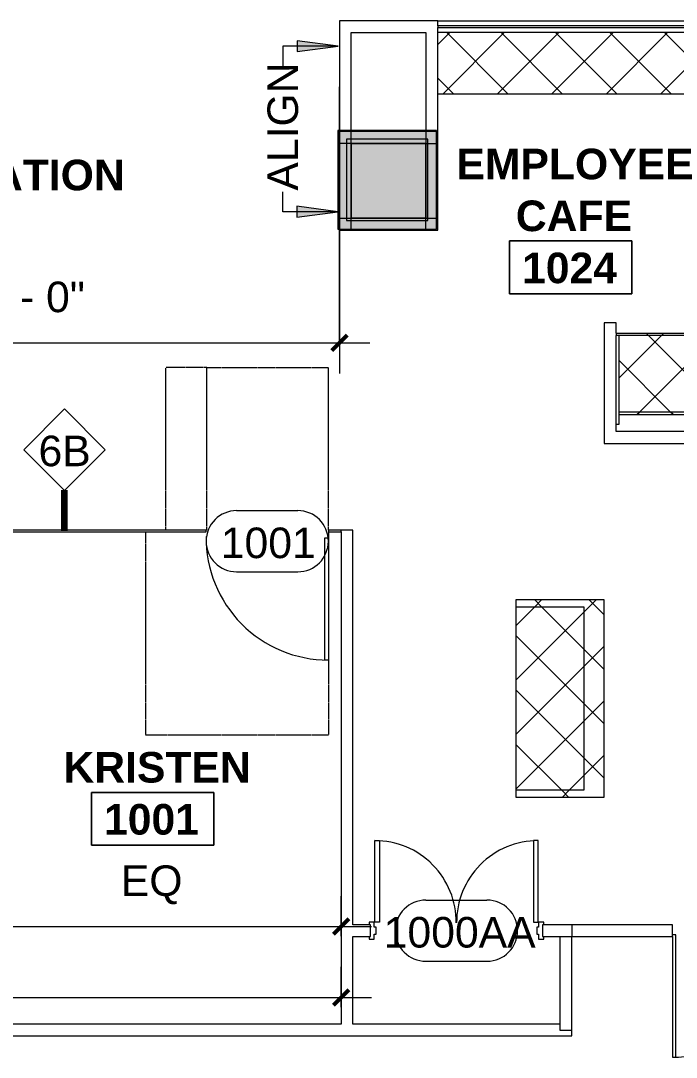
# Model space of a CAD drawing. Header units: inches. Extents: x 4757 to 6810, y 9919 to 10986.
# Drawn here: x 5432.5 to 5625.6, y 10423 to 10728.1 of the extents above; entities that cross this region are included whole.
import ezdxf

# ---------------------------------------------------------------- set-up
doc = ezdxf.new("R2010")
doc.units = ezdxf.units.IN
doc.header["$MEASUREMENT"] = 0
doc.linetypes.add('Dash 1_32_', pattern=[0.0625, 0.03125, -0.03125])
for name, color, linetype, lineweight in [('A-ANNO-DIMS', 211, 'Continuous', 9), ('A-ANNO-DIMS-96', 211, 'Continuous', 9), ('A-AREA-IDEN', 2, 'Continuous', 9), ('A-DOOR', 31, 'Continuous', 13), ('A-DOOR-IDEN', 31, 'Continuous', 9), ('A-GENM', 13, 'Dash 1_32_', 9), ('A-WALL', 113, 'Continuous', 13), ('A-WALL-IDEN', 211, 'Continuous', 9), ('A-WALL-PATT', 111, 'Continuous', 13), ('Bb-col', 7, 'Continuous', 9), ('G-ANNO-TEXT', 231, 'Continuous', 9), ('I-WALL', 2, 'Continuous', 9), ('Q-CASE', 31, 'Continuous', 9), ('Rosslyn Plaza North_1777 North Kent St _W632_-09_dwg', 8, 'Continuous', 9)]:
    doc.layers.add(name, color=color, linetype=linetype, lineweight=lineweight)
doc.styles.add('Swis721 Lt BT', font='swissl.ttf', dxfattribs={"height": 9})
doc.styles.add('Swis721 Lt BT_B', font='', dxfattribs={"height": 9})
doc.styles.get('Swis721 Lt BT_B').set_extended_font_data('Swis721 Lt BT', bold=True)
doc.dimstyles.new('OTJ_-_3_32__Linear__1_2__Tolerance', dxfattribs={"dimscale": 12, "dimtxt": 9.497835, "dimasz": 0.375, "dimexe": 0.75, "dimexo": 0.5, "dimgap": 0.5, "dimtad": 1, "dimdec": 1, "dimrnd": 0.5, "dimzin": 3, "dimdsep": 46, "dimlunit": 4, "dimtxsty": 'Swis721 Lt BT', "dimblk1": 'OBLIQUE', "dimblk2": 'OBLIQUE', "dimsah": 1, "dimcen": 0.09, "dimdle": 0.75, "dimazin": 0, "dimtfac": 1, "dimtdec": 4, "dimtix": 1, "dimtmove": 0, "dimatfit": 3, "dimfxl": 1, "dimtvp": 1, "dimfrac": 2, "dimtolj": 1, "dimtzin": 0, "dimarcsym": 2})
pattern_1 = [(315, (-10451.451, 5584.14), (8.012227, 8.012227), []), (45, (-10451.451, 5584.14), (-8.012227, 8.012227), [])]
pattern_2 = [(45, (-5605.856, -10606.874), (-8.012227, 8.012227), []), (135, (-5605.856, -10606.874), (-8.012227, -8.012227), [])]

# ---------------------------------------------------------------- blocks, each defined once
blk = doc.blocks.new('Door - Glass Double - Full Rail - Long Pull-7114227-Level XX  CONSTRUCTION')
at = {"layer": 'A-DOOR', "lineweight": 20}
for p, q in [((-36, 37.26), (-35, 37.26)), ((-36, 1.75), (-36, 37.26)), ((-35, 37.26), (-35, 1.26)), ((35, 37.26), (35, 1.26)), ((36, 37.26), (35, 37.26)), ((36, 1.75), (36, 37.26)), ((-35, 1.26), (-36, 1.26)), ((35, 1.26), (36, 1.26))]:
    blk.add_line(p, q, dxfattribs=at)
at = {"layer": 'A-DOOR', "lineweight": 9}
for centre, start, end in [((-36, 1.26), 359.5, 90), ((36, 1.26), 90, 180.5)]:
    blk.add_arc(centre, 36, start, end, dxfattribs=at)
blk = doc.blocks.new('Door - Glass Single - Patch - Short Handle-7125740-Level XX  CONSTRUCTION')
at = {"layer": 'A-DOOR', "lineweight": 20}
for p, q in [((17, -2), (18, -2)), ((17, -38), (17, -2)), ((18, -2), (18, -38)), ((18, -38), (17, -38))]:
    blk.add_line(p, q, dxfattribs=at)
at = {"layer": 'A-DOOR', "lineweight": 9}
blk.add_arc((18, -2), 36, 179.5, 270, dxfattribs=at)
at = {"layer": 'A-GENM'}
for p, q in [((-17.81, 48.06), (-29.81, 48.06)), ((-29.81, 0.25), (-29.81, 48.06)), ((-17.81, 48.06), (18, 48.06)), ((-17.81, 0.25), (-17.81, 48.06)), ((18, 0.25), (18, 48.06)), ((17.97, 0.25), (18, 0.25)), ((-35.81, -0.25), (-35.81, -60.06)), ((17.97, -0.25), (18, -0.25)), ((18, -0.25), (18, -60.06)), ((-35.81, -60.06), (18, -60.06))]:
    blk.add_line(p, q, dxfattribs=at)
blk = doc.blocks.new('Reception_Cantilevered Desk_Gray and White1 - Reception_Cantilevered Desk_Gray and White-8354693-Level XX  CONSTRUCTION')
at = {"layer": 'Q-CASE'}
h = blk.add_hatch(dxfattribs=at)
h.set_pattern_fill('FP_6', color=256, style=0, pattern_type=2)
h.set_pattern_definition(pattern_1)
h.paths.add_polyline_path([(48.17, 5.79), (48.17, -20.21), (106.17, -20.21), (106.17, 5.79), (104.17, 5.79), (104.17, -14.21), (50.17, -14.21), (50.17, 5.79)], flags=0)
h = blk.add_hatch(dxfattribs=at)
h.set_pattern_fill('FP_6', color=256, style=0, pattern_type=2)
h.set_pattern_definition(pattern_1)
h.paths.add_polyline_path([(50.17, -14.21), (104.17, -14.21), (104.17, 5.79), (50.17, 5.79)], flags=0)
for p, q in [((50.17, 5.79), (48.17, 5.79)), ((48.17, 5.79), (48.17, -20.21)), ((104.17, 5.79), (50.17, 5.79)), ((50.17, -14.21), (50.17, 5.79)), ((106.17, 5.79), (104.17, 5.79)), ((104.17, 5.79), (104.17, -14.21)), ((106.17, -20.21), (106.17, 5.79)), ((104.17, -14.21), (50.17, -14.21)), ((48.17, -20.21), (106.17, -20.21))]:
    blk.add_line(p, q, dxfattribs=at)
blk = doc.blocks.new('Door - Double - Solid 48_-8419409-Level XX  CONSTRUCTION')
at = {"layer": 'A-DOOR'}
for p, q in [((-26.06, 26.59), (-24.69, 26.59)), ((-26.06, 2.59), (-26.06, 26.59)), ((-24.69, 26.59), (-24.69, 2.59)), ((20.68, 26.59), (20.68, 2.59)), ((22.05, 26.59), (20.68, 26.59)), ((22.05, 2.59), (22.05, 26.59)), ((-24.69, 2.59), (-26.06, 2.59)), ((20.68, 2.59), (22.05, 2.59))]:
    blk.add_line(p, q, dxfattribs=at)
at = {"layer": 'A-DOOR', "lineweight": 9}
for p, q in [((-27.69, 2.59), (-27.69, 1.84)), ((-26.19, 2.59), (-27.69, 2.59)), ((-26.19, 1.09), (-26.19, 2.59)), ((-25.69, 1.09), (-26.19, 1.09)), ((-25.69, -0.91), (-25.69, 1.09)), ((22.18, 1.09), (21.68, 1.09)), ((21.68, 1.09), (21.68, -0.91)), ((23.68, 2.59), (22.18, 2.59)), ((22.18, 2.59), (22.18, 1.09)), ((23.68, 1.84), (23.68, 2.59)), ((-27.69, -1.66), (-27.69, -2.41)), ((-27.69, -2.41), (-26.19, -2.41)), ((-26.19, -2.41), (-26.19, -0.91)), ((-26.19, -0.91), (-25.69, -0.91)), ((21.68, -0.91), (22.18, -0.91)), ((22.18, -0.91), (22.18, -2.41)), ((22.18, -2.41), (23.68, -2.41)), ((23.68, -2.41), (23.68, -1.66))]:
    blk.add_line(p, q, dxfattribs=at)
for centre, start, end in [((-26.06, 2.59), 359.5, 90), ((22.05, 2.59), 90, 180.5)]:
    blk.add_arc(centre, 24, start, end, dxfattribs=at)
blk = doc.blocks.new('C-Counter Top - ADJ HEIGHT - 1_ - 6_-8874623-Level XX  CONSTRUCTION')
at = {"layer": 'Q-CASE'}
h = blk.add_hatch(dxfattribs=at)
h.set_pattern_fill('FP_7', color=256, style=0, pattern_type=2)
h.set_pattern_definition([(45, (-5602.614, -10724.6), (-8.012227, 8.012227), []), (135, (-5602.614, -10724.6), (-8.012227, -8.012227), [])])
h.paths.add_polyline_path([(-47.26, -18), (115.79, -18), (115.79, 0), (-47.26, 0)], flags=0)
for p, q in [((115.79, 0), (-47.26, 0)), ((-47.26, -18), (115.79, -18))]:
    blk.add_line(p, q, dxfattribs=at)
blk = doc.blocks.new('CW Cupbd1 - Fridge 80_h x 24_d - 2 Doors-8865709-Level XX  CONSTRUCTION')
at = {"layer": 'Q-CASE'}
h = blk.add_hatch(dxfattribs=at)
h.set_pattern_fill('FP_28', color=256, style=0, pattern_type=2)
h.set_pattern_definition(pattern_2)
h.paths.add_polyline_path([(22.79, 28.56), (22.79, 29.31), (2, 29.31), (2, 28.56)], flags=0)
h = blk.add_hatch(dxfattribs=at)
h.set_pattern_fill('FP_28', color=256, style=0, pattern_type=2)
h.set_pattern_definition(pattern_2)
h.paths.add_polyline_path([(42.83, 6.06), (42.83, 28.56), (2.75, 28.56), (2.75, 6.06), (22.79, 6.06)], flags=0)
h = blk.add_hatch(dxfattribs=at)
h.set_pattern_fill('FP_28', color=256, style=0, pattern_type=2)
h.set_pattern_definition(pattern_2)
h.paths.add_polyline_path([(43.58, 28.56), (43.58, 29.31), (22.79, 29.31), (22.79, 28.56)], flags=0)
h = blk.add_hatch(dxfattribs=at)
h.set_pattern_fill('FP_28', color=256, style=0, pattern_type=2)
h.set_pattern_definition(pattern_2)
h.paths.add_polyline_path([(42.83, 5.31), (42.83, 6.06), (2.75, 6.06), (2.75, 5.31)], flags=0)
for p, q in [((2, 29.31), (22.79, 29.31)), ((2, 29.31), (2, 28.56)), ((22.79, 28.56), (2, 28.56)), ((2.75, 28.56), (2.75, 6.06)), ((22.79, 28.56), (22.79, 29.31)), ((22.79, 29.31), (43.58, 29.31)), ((22.79, 29.31), (22.79, 28.56)), ((43.58, 28.56), (22.79, 28.56)), ((42.83, 6.06), (42.83, 28.56)), ((43.58, 28.56), (43.58, 29.31)), ((42.83, 6.06), (2.75, 6.06)), ((2.75, 6.06), (2.75, 5.31)), ((2.75, 5.31), (42.83, 5.31)), ((42.83, 5.31), (42.83, 6.06))]:
    blk.add_line(p, q, dxfattribs=at)
at = {"layer": 'Q-CASE', "lineweight": 20}
for p, q in [((2, 2.36), (2, 28.56)), ((43.58, 28.56), (43.58, 2.36)), ((2.75, 5.31), (2.75, 2.36)), ((42.83, 2.36), (42.83, 5.31)), ((2.75, 2.36), (2, 2.36)), ((43.58, 2.36), (42.83, 2.36))]:
    blk.add_line(p, q, dxfattribs=at)
blk = doc.blocks.new('Rosslyn Plaza North_1777 North Kent St _W632_-09_dwg-6954577-Level XX  CONSTRUCTION')
at = {"layer": 'Bb-col', "flags": 128}
for points in [[(5525.92, 10666.79), (5554.92, 10666.79), (5554.92, 10695.79), (5525.92, 10695.79)], [(5528.42, 10669.29), (5552.42, 10669.29), (5552.42, 10693.29), (5528.42, 10693.29)]]:
    blk.add_lwpolyline(points, close=True, dxfattribs=at)
blk = doc.blocks.new('Room Tag - Room Name and Number-3379422-Level XX  CONSTRUCTION')
at = {"layer": 'A-AREA-IDEN'}
for p, q in [((-0.1881, -0.1636), (-0.1881, -0.0018)), ((-0.1881, -0.0018), (0.1869, -0.0018)), ((0.1869, -0.0018), (-0.1881, -0.0018)), ((-0.1881, -0.0018), (-0.1881, -0.1636)), ((0.1869, -0.0018), (0.1869, -0.1636)), ((0.1869, -0.1636), (0.1869, -0.0018)), ((0.1869, -0.1636), (-0.1881, -0.1636)), ((-0.1881, -0.1636), (0.1869, -0.1636))]:
    blk.add_line(p, q, dxfattribs=at)
blk = doc.blocks.new('Door Tag - Door Tag-41184-Level XX  CONSTRUCTION')
at = {"layer": 'A-DOOR-IDEN'}
for p, q in [((-0.09375, 0.09375), (0.09375, 0.09375)), ((-0.09375, -0.09375), (0.09375, -0.09375))]:
    blk.add_line(p, q, dxfattribs=at)
for centre, start, end in [((-0.09375, 0), 90, 270), ((0.09375, 0), 270, 90)]:
    blk.add_arc(centre, 0.09375, start, end, dxfattribs=at)
blk = doc.blocks.new('DIMBLOCK17-Level XX  CONSTRUCTION')
at = {"layer": 'A-ANNO-DIMS-96'}
for p, q in [((5526.35, 10708.68), (5526.35, 10624.3)), ((5526.35, 10633.3), (5526.35, 10708.68)), ((5334.22, 10642.54), (5334.22, 10624.3)), ((5334.22, 10633.3), (5334.22, 10642.54)), ((5325.22, 10633.3), (5535.35, 10633.3))]:
    blk.add_line(p, q, dxfattribs=at)
at = {"layer": 'A-ANNO-DIMS-96', "lineweight": 50}
for p, q in [((5334.22, 10633.3), (5336.47, 10635.55)), ((5526.35, 10633.3), (5528.6, 10635.55)), ((5334.22, 10633.3), (5331.97, 10631.05)), ((5526.35, 10633.3), (5524.1, 10631.05))]:
    blk.add_line(p, q, dxfattribs=at)
at = {"layer": 'A-ANNO-DIMS-96', "color": 0, "insert": (5412.42, 10651.32), "char_height": 9, "width": 42.8759, "attachment_point": 1, "line_spacing_factor": 1.005062, "style": 'Swis721 Lt BT'}
blk.add_mtext('16\' - 0"', dxfattribs=at)
blk = doc.blocks.new('_Oblique')
at = {"color": 0, "linetype": 'ByBlock', "lineweight": -2}
blk.add_line((-0.5, -0.5), (0.5, 0.5), dxfattribs=at)
blk = doc.blocks.new('DIMBLOCK24-Level XX  CONSTRUCTION')
at = {"layer": 'A-ANNO-DIMS-96'}
for p, q in [((5414.18, 10458.67), (5414.18, 10470.49)), ((5526.85, 10458.67), (5526.85, 10470.49)), ((5405.18, 10461.49), (5535.85, 10461.49)), ((5414.18, 10461.49), (5414.18, 10458.67)), ((5526.85, 10461.49), (5526.85, 10458.67))]:
    blk.add_line(p, q, dxfattribs=at)
at = {"layer": 'A-ANNO-DIMS-96', "lineweight": 50}
for p, q in [((5414.18, 10461.49), (5411.93, 10459.24)), ((5414.18, 10461.49), (5416.43, 10463.74)), ((5526.85, 10461.49), (5524.6, 10459.24)), ((5526.85, 10461.49), (5529.1, 10463.74))]:
    blk.add_line(p, q, dxfattribs=at)
at = {"layer": 'A-ANNO-DIMS-96', "color": 0, "insert": (5462, 10479.5), "char_height": 9, "width": 20.443, "attachment_point": 1, "line_spacing_factor": 1.005062, "style": 'Swis721 Lt BT'}
blk.add_mtext('EQ', dxfattribs=at)
blk = doc.blocks.new('DIMBLOCK26-Level XX  CONSTRUCTION')
at = {"layer": 'A-ANNO-DIMS-96'}
for p, q in [((5181.85, 10437.78), (5181.85, 10449.6)), ((5526.85, 10437.78), (5526.85, 10449.6)), ((5172.85, 10440.6), (5535.85, 10440.6)), ((5181.85, 10440.6), (5181.85, 10437.78)), ((5526.85, 10440.6), (5526.85, 10437.78))]:
    blk.add_line(p, q, dxfattribs=at)
at = {"layer": 'A-ANNO-DIMS-96', "lineweight": 50}
for p, q in [((5181.85, 10440.6), (5184.1, 10442.85)), ((5526.85, 10440.6), (5529.1, 10442.85)), ((5181.85, 10440.6), (5179.6, 10438.35)), ((5526.85, 10440.6), (5524.6, 10438.35))]:
    blk.add_line(p, q, dxfattribs=at)
at = {"layer": 'A-ANNO-DIMS-96', "color": 0, "insert": (5336.49, 10458.61), "char_height": 9, "width": 42.8759, "attachment_point": 1, "line_spacing_factor": 1.005062, "style": 'Swis721 Lt BT'}
blk.add_mtext('28\' - 9"', dxfattribs=at)
blk = doc.blocks.new('Wall Tag - 1_4_-62626-Level XX  CONSTRUCTION')
at = {"layer": 'A-WALL-IDEN'}
for p, q in [((-0.125, 0), (0, 0.125)), ((0, 0.125), (0.125, 0)), ((-0.125, 0), (0, -0.125)), ((0, -0.125), (0.125, 0))]:
    blk.add_line(p, q, dxfattribs=at)

msp = doc.modelspace()

# ---------------------------------------------------------------- hatches: boundary and pattern name
at = {"layer": 'A-WALL'}
msp.add_hatch(color=7, dxfattribs=at).paths.add_polyline_path([(5551.85, 10669.97), (5551.85, 10691.97), (5529.85, 10691.97), (5529.85, 10669.97)], flags=0)
at = {"layer": 'A-WALL-PATT', "lineweight": 9}
for points in [[(5529.85, 10666.47), (5529.85, 10695.47), (5526.35, 10695.47), (5526.35, 10666.47), (5528.7, 10666.47)], [(5555.35, 10691.97), (5555.35, 10695.47), (5529.85, 10695.47), (5529.85, 10691.97), (5551.85, 10691.97)], [(5551.85, 10666.47), (5555.35, 10666.47), (5555.35, 10691.97), (5551.85, 10691.97), (5551.85, 10667.55)], [(5551.85, 10666.47), (5551.85, 10669.97), (5529.85, 10669.97), (5529.85, 10666.47)]]:
    msp.add_hatch(color=7, dxfattribs=at).paths.add_polyline_path(points, flags=0)
at = {"layer": 'G-ANNO-TEXT'}
for points in [[(5525.96, 10720.64), (5513.96, 10722.22), (5513.96, 10719.06)], [(5525.87, 10671.9), (5513.87, 10673.48), (5513.87, 10670.32)]]:
    msp.add_hatch(color=7, dxfattribs=at).paths.add_polyline_path(points, flags=0)

# ---------------------------------------------------------------- linework, layer by layer
at = {"layer": 'A-WALL'}
for p, q in [((5555.35, 10726.6), (5555.35, 10726.1)), ((5555.35, 10669.97), (5555.35, 10691.97)), ((5526.85, 10577.69), (5526.85, 10578.19)), ((5624.42, 10462.04), (5594.79, 10462.04)), ((5594.79, 10462.04), (5594.79, 10458.54)), ((5594.79, 10458.54), (5624.42, 10458.54))]:
    msp.add_line(p, q, dxfattribs=at)
at = {"layer": 'A-WALL', "color": 55}
for p, q in [((5555.35, 10695.47), (5526.35, 10695.47)), ((5529.85, 10691.97), (5529.85, 10695.47)), ((5551.85, 10691.97), (5555.35, 10691.97)), ((5529.85, 10666.47), (5529.85, 10669.97)), ((5551.85, 10669.97), (5529.85, 10669.97)), ((5551.85, 10666.47), (5551.85, 10669.97)), ((5529.85, 10666.47), (5551.85, 10666.47))]:
    msp.add_line(p, q, dxfattribs=at)
at = {"layer": 'A-WALL', "lineweight": 9}
for p, q in [((5529.85, 10691.97), (5529.85, 10669.97)), ((5551.85, 10691.97), (5529.85, 10691.97)), ((5551.85, 10669.97), (5551.85, 10691.97)), ((5529.85, 10669.97), (5551.85, 10669.97))]:
    msp.add_line(p, q, dxfattribs=at)
at = {"layer": 'A-WALL-IDEN', "lineweight": 90}
msp.add_line((5445.42, 10577.94), (5445.42, 10589.94), dxfattribs=at)
at = {"layer": 'A-WALL-IDEN'}
msp.add_line((5445.42, 10577.94), (5445.42, 10589.85), dxfattribs=at)
at = {"layer": 'G-ANNO-TEXT', "color": 7}
for p, q in [((5509.68, 10720.64), (5509.68, 10714.71)), ((5525.96, 10720.64), (5509.68, 10720.64)), ((5525.96, 10720.64), (5513.96, 10722.22)), ((5513.96, 10722.22), (5513.96, 10719.06)), ((5513.96, 10719.06), (5525.96, 10720.64)), ((5509.68, 10714.71), (5509.68, 10714.46)), ((5509.68, 10671.9), (5509.68, 10677.71)), ((5525.87, 10671.9), (5509.68, 10671.9)), ((5525.87, 10671.9), (5513.87, 10673.48)), ((5513.87, 10673.48), (5513.87, 10670.32)), ((5513.87, 10670.32), (5525.87, 10671.9))]:
    msp.add_line(p, q, dxfattribs=at)
at = {"layer": 'I-WALL', "lineweight": 13}
for p, q in [((5555.35, 10728.1), (5526.35, 10728.1)), ((5526.35, 10728.1), (5526.35, 10695.47)), ((5555.35, 10726.6), (5555.35, 10728.1)), ((5721.9, 10726.6), (5555.35, 10726.6)), ((5529.85, 10724.6), (5551.85, 10724.6)), ((5529.85, 10695.47), (5529.85, 10724.6)), ((5551.85, 10724.6), (5551.85, 10691.97)), ((5555.35, 10695.47), (5555.35, 10726.1)), ((5555.35, 10726.1), (5718.4, 10726.1)), ((5529.85, 10691.97), (5526.35, 10691.97)), ((5526.35, 10669.97), (5529.85, 10669.97)), ((5551.85, 10669.97), (5555.35, 10669.97)), ((5604.35, 10639.14), (5604.35, 10603.69)), ((5607.85, 10639.14), (5604.35, 10639.14)), ((5607.85, 10636.19), (5607.85, 10639.14)), ((5607.85, 10607.19), (5607.85, 10635.44)), ((5678.68, 10607.19), (5607.85, 10607.19)), ((5604.35, 10603.69), (5819.65, 10603.69)), ((5487.1, 10578.19), (5339.1, 10578.19)), ((5414.18, 10577.69), (5487.1, 10577.69)), ((5487.1, 10577.69), (5487.1, 10578.19)), ((5530.35, 10578.19), (5523.1, 10578.19)), ((5523.1, 10578.19), (5523.1, 10577.69)), ((5523.1, 10577.69), (5526.85, 10577.69)), ((5526.85, 10577.69), (5526.85, 10432.79)), ((5530.35, 10462.04), (5530.35, 10578.19)), ((5535.51, 10462.04), (5530.35, 10462.04)), ((5535.51, 10458.54), (5535.51, 10462.04)), ((5594.79, 10462.04), (5586.13, 10462.04)), ((5586.13, 10462.04), (5586.13, 10458.54)), ((5624.42, 10458.54), (5624.42, 10462.04)), ((5530.35, 10432.79), (5530.35, 10458.54)), ((5530.35, 10458.54), (5535.51, 10458.54)), ((5586.13, 10458.54), (5594.79, 10458.54)), ((5591.29, 10458.54), (5591.29, 10431.04)), ((5594.79, 10429.29), (5594.79, 10458.54)), ((5526.85, 10432.79), (5414.18, 10432.79)), ((5591.29, 10432.79), (5530.35, 10432.79)), ((5591.29, 10431.04), (5594.79, 10431.04)), ((5197.91, 10429.29), (5594.79, 10429.29))]:
    msp.add_line(p, q, dxfattribs=at)
at = {"layer": 'I-WALL'}
for p, q in [((5555.35, 10728.1), (5721.9, 10728.1)), ((5718.4, 10724.6), (5555.35, 10724.6)), ((5526.35, 10691.97), (5526.35, 10669.97)), ((5529.85, 10669.97), (5529.85, 10691.97)), ((5529.85, 10691.97), (5551.85, 10691.97)), ((5551.85, 10691.97), (5551.85, 10669.97)), ((5594.79, 10462.04), (5594.79, 10462.04))]:
    msp.add_line(p, q, dxfattribs=at)
at = {"layer": 'I-WALL', "color": 8, "lineweight": 20}
for p, q in [((5526.35, 10695.47), (5526.35, 10691.97)), ((5555.35, 10691.97), (5555.35, 10695.47)), ((5526.35, 10669.97), (5526.35, 10666.47)), ((5555.35, 10666.47), (5555.35, 10669.97)), ((5526.35, 10666.47), (5529.85, 10666.47)), ((5551.85, 10666.47), (5555.35, 10666.47))]:
    msp.add_line(p, q, dxfattribs=at)

# ---------------------------------------------------------------- block references
at = {"layer": 'A-AREA-IDEN', "xscale": 95.99999999999994, "yscale": 95.99999999999994, "zscale": 95.99999999999994}
for p in [(5594.55, 10663.45), (5471.45, 10501.16)]:
    msp.add_blockref('Room Tag - Room Name and Number-3379422-Level XX  CONSTRUCTION', p, dxfattribs=at)
at = {"layer": 'A-DOOR'}
for name, p in [('Door - Glass Single - Patch - Short Handle-7125740-Level XX  CONSTRUCTION', (5505.1, 10577.94)), ('Door - Double - Solid 48_-8419409-Level XX  CONSTRUCTION', (5562.83, 10460.2))]:
    msp.add_blockref(name, p, dxfattribs=at)
at = {"layer": 'A-DOOR', "rotation": 180}
msp.add_blockref('Door - Glass Double - Full Rail - Long Pull-7114227-Level XX  CONSTRUCTION', (5660.42, 10460.29), dxfattribs=at)
at = {"layer": 'A-DOOR-IDEN', "xscale": 95.99999999999994, "yscale": 95.99999999999994, "zscale": 95.99999999999994}
for p in [(5505.1, 10574.91), (5560.82, 10460.29)]:
    msp.add_blockref('Door Tag - Door Tag-41184-Level XX  CONSTRUCTION', p, dxfattribs=at)
at = {"layer": 'A-WALL-IDEN', "xscale": 95.99999999999994, "yscale": 95.99999999999994, "zscale": 95.99999999999994}
msp.add_blockref('Wall Tag - 1_4_-62626-Level XX  CONSTRUCTION', (5445.42, 10601.85), dxfattribs=at)
at = {"layer": 'Q-CASE'}
for name, p in [('C-Counter Top - ADJ HEIGHT - 1_ - 6_-8874623-Level XX  CONSTRUCTION', (5602.61, 10724.6)), ('CW Cupbd1 - Fridge 80_h x 24_d - 2 Doors-8865709-Level XX  CONSTRUCTION', (5605.86, 10606.87))]:
    msp.add_blockref(name, p, dxfattribs=at)
at = {"layer": 'Q-CASE', "rotation": 90}
msp.add_blockref('Reception_Cantilevered Desk_Gray and White1 - Reception_Cantilevered Desk_Gray and White-8354693-Level XX  CONSTRUCTION', (5584.14, 10451.45), dxfattribs=at)
at = {"layer": 'Rosslyn Plaza North_1777 North Kent St _W632_-09_dwg', "color": 7}
msp.add_blockref('Rosslyn Plaza North_1777 North Kent St _W632_-09_dwg-6954577-Level XX  CONSTRUCTION', (0, 0), dxfattribs=at)

# ---------------------------------------------------------------- texts
at = {"layer": 'A-AREA-IDEN', "char_height": 9, "attachment_point": 1, "style": 'Swis721 Lt BT_B'}
for s, insert, width in [('EMPLOYEE', (5560.81, 10690.43), 81.507), ('WORKSTATION', (5368.17, 10687.19), 109.989), ('CAFE', (5578.31, 10675.18), 39.39), ('1024', (5580.14, 10659.85), 33.936), ('KRISTEN', (5445.08, 10512.88), 63.63), ('1001', (5457.04, 10497.56), 33.936)]:
    msp.add_mtext(s, dxfattribs=dict(at, insert=insert, width=width))
at = {"layer": 'A-DOOR-IDEN', "char_height": 9, "attachment_point": 1, "style": 'Swis721 Lt BT'}
for s, insert, width in [('1001', (5491.43, 10578.93), 32.724), ('1000AA', (5539.41, 10464.31), 51.51)]:
    msp.add_mtext(s, dxfattribs=dict(at, insert=insert, width=width))
at = {"layer": 'A-WALL-IDEN', "insert": (5437.76, 10605.98), "char_height": 9, "width": 18.18, "attachment_point": 1, "style": 'Swis721 Lt BT'}
msp.add_mtext('6B', dxfattribs=at)
at = {"layer": 'G-ANNO-TEXT', "color": 7, "insert": (5505.18, 10678.09), "char_height": 9, "width": 43.632, "attachment_point": 1, "rotation": 90, "style": 'Swis721 Lt BT'}
msp.add_mtext('ALIGN', dxfattribs=at)

# ---------------------------------------------------------------- dimensions: what is measured, and where the dimension line sits
at = {"layer": 'A-ANNO-DIMS'}
for base, p1, p2, override, picture, middle in [((5526.35, 10633.3), (5334.22, 10648.54), (5526.35, 10714.68), {"dimpost": '<>', "dimfxl": 203.199895}, 'DIMBLOCK17-Level XX  CONSTRUCTION', (5430.28, 10643.93)), ((5526.85, 10440.6), (5181.85, 10443.78), (5526.85, 10443.78), {"dimpost": '<>', "dimfxl": 345}, 'DIMBLOCK26-Level XX  CONSTRUCTION', (5354.35, 10451.22))]:
    dim = msp.add_linear_dim(base=base, p1=p1, p2=p2, dimstyle='OTJ_-_3_32__Linear__1_2__Tolerance', override=override, dxfattribs=at)
    dim.commit()
    dim.dimension.update_dxf_attribs({"geometry": picture, "text_midpoint": middle})
dim = msp.add_linear_dim(base=(5526.85, 10461.49), p1=(5414.18, 10464.67), p2=(5526.85, 10464.67), text='EQ', dimstyle='OTJ_-_3_32__Linear__1_2__Tolerance', override={"dimpost": '<>', "dimfxl": 112.666667}, dxfattribs=at)
dim.commit()
dim.dimension.update_dxf_attribs({"geometry": 'DIMBLOCK24-Level XX  CONSTRUCTION', "text_midpoint": (5470.52, 10472.44)})

doc.saveas('drawing.dxf')
